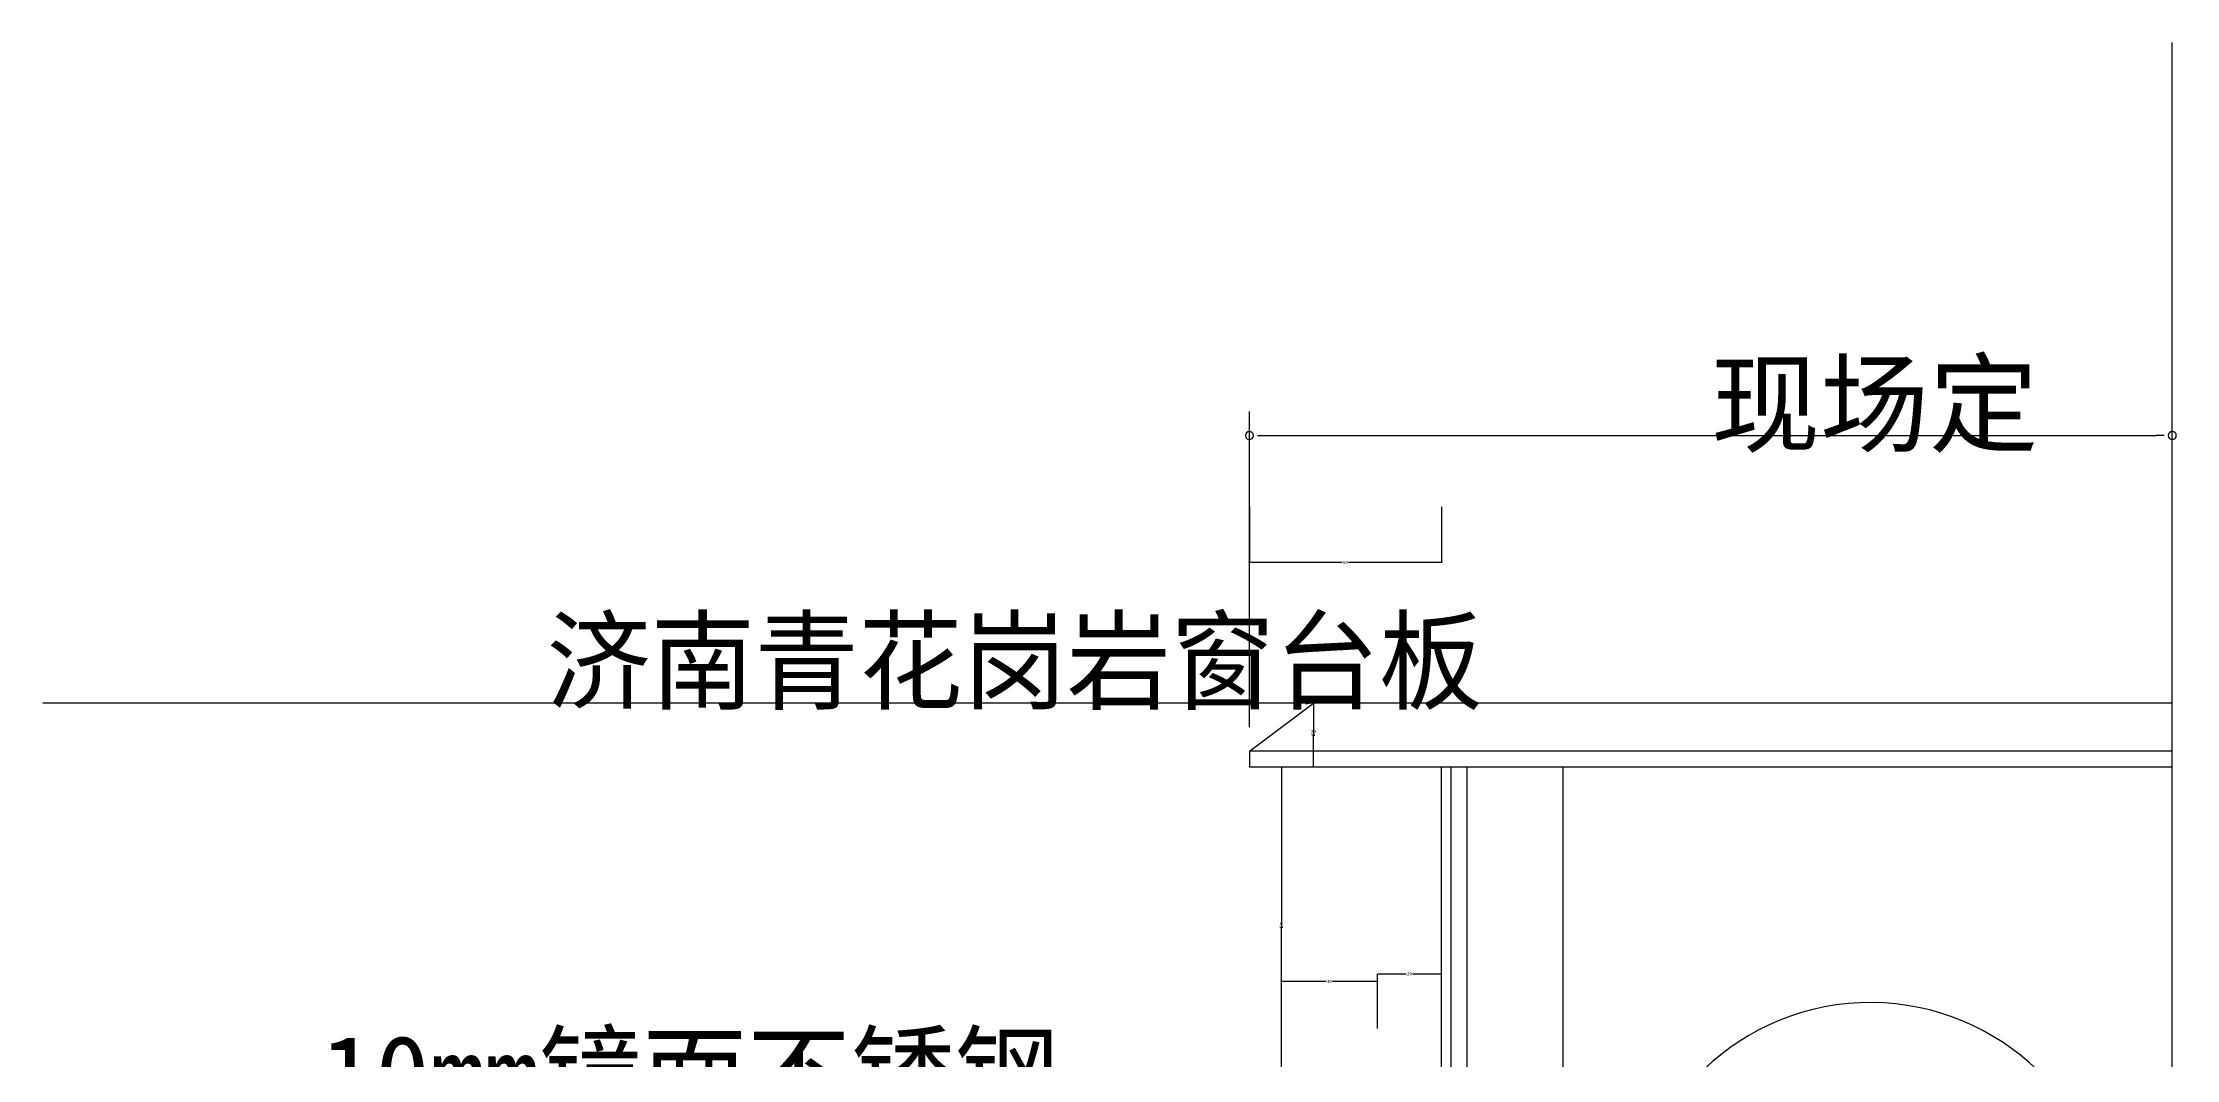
# Model space of a CAD drawing. Header units: metres. Extents: x 277038 to 277981, y -2099 to -699.
# Drawn here: x 277182 to 277849, y -1017 to -699 of the extents above; entities that cross this region are included whole.
import ezdxf

# ---------------------------------------------------------------- set-up
doc = ezdxf.new("R2010")
doc.units = ezdxf.units.M
for name, color, linetype in [('17', 1, 'Continuous'), ('3', 2, 'Continuous'), ('7', 7, 'Continuous')]:
    doc.layers.add(name, color=color, linetype=linetype)
doc.dimstyles.get("Standard").update_dxf_attribs({"dimtxt": 2.5, "dimasz": 2.5, "dimexe": 1.25, "dimexo": 0.625, "dimtad": 1, "dimcen": 2.5, "dimazin": 3, "dimtfac": 1, "dimtmove": 0, "dimatfit": 3})

# ---------------------------------------------------------------- blocks, each defined once
blk = doc.blocks.new('_DOT')
at = {"color": 0, "linetype": 'ByBlock'}
blk.add_line((-0.5, 0), (-1, 0), dxfattribs=at)
blk.add_lwpolyline([(-0.25, 0, 1), (0.25, 0, 1)], format="xyb", close=True, dxfattribs=at)
blk = doc.blocks.new('_CLOSEDFILLED')
at = {"color": 0, "linetype": 'BYBLOCK'}
blk.add_solid([(-1, 0.2), (0, 0), (-1, -0.2)], dxfattribs=at)
blk = doc.blocks.new('*D6')
for p, q in [((277559.13, -844.11), (277559.13, -861.45)), ((277619.13, -844.11), (277619.13, -861.45)), ((277588.13, -861.45), (277558.88, -861.45)), ((277619.38, -861.45), (277590.13, -861.45))]:
    blk.add_line(p, q)
at = {"layer": 'Defpoints'}
for p in [(277559.13, -844.11), (277619.13, -844.11), (277619.13, -861.45)]:
    blk.add_point(p, dxfattribs=at)
at = {"layer": '7', "xscale": 0.25, "yscale": 0.25}
blk.add_blockref('_CLOSEDFILLED', (277559.13, -861.45), dxfattribs=at)
at = {"layer": '7', "xscale": 0.25, "yscale": 0.25, "rotation": 180}
blk.add_blockref('_CLOSEDFILLED', (277619.13, -861.45), dxfattribs=at)
at = {"layer": '7', "insert": (277589.13, -861.45), "char_height": 1, "attachment_point": 5}
blk.add_mtext('60', dxfattribs=at)
blk = doc.blocks.new('*D7')
for p, q in [((277583.13, -992.4), (277568.88, -992.4)), ((277569.13, -1025.45), (277569.13, -992.4)), ((277599.38, -992.4), (277585.13, -992.4)), ((277599.13, -1007.11), (277599.13, -992.4))]:
    blk.add_line(p, q)
at = {"layer": 'Defpoints'}
for p in [(277599.13, -992.4), (277599.13, -1007.11), (277569.13, -1025.45)]:
    blk.add_point(p, dxfattribs=at)
at = {"layer": '7', "xscale": 0.25, "yscale": 0.25}
blk.add_blockref('_CLOSEDFILLED', (277569.13, -992.4), dxfattribs=at)
at = {"layer": '7', "xscale": 0.25, "yscale": 0.25, "rotation": 180}
blk.add_blockref('_CLOSEDFILLED', (277599.13, -992.4), dxfattribs=at)
at = {"layer": '7', "insert": (277584.13, -992.4), "char_height": 1, "attachment_point": 5}
blk.add_mtext('30', dxfattribs=at)
blk = doc.blocks.new('*D8')
for p, q in [((277599.13, -1007.11), (277599.13, -990.01)), ((277599.38, -990.01), (277608.13, -990.01)), ((277610.13, -990.01), (277618.88, -990.01)), ((277619.13, -1007.11), (277619.13, -990.01))]:
    blk.add_line(p, q)
at = {"layer": 'Defpoints'}
for p in [(277599.13, -990.01), (277599.13, -1007.11), (277619.13, -1007.11)]:
    blk.add_point(p, dxfattribs=at)
at = {"layer": '7', "xscale": 0.25, "yscale": 0.25, "rotation": 180}
blk.add_blockref('_CLOSEDFILLED', (277599.13, -990.01), dxfattribs=at)
at = {"layer": '7', "xscale": 0.25, "yscale": 0.25}
blk.add_blockref('_CLOSEDFILLED', (277619.13, -990.01), dxfattribs=at)
at = {"layer": '7', "insert": (277609.13, -990.01), "char_height": 1, "attachment_point": 5}
blk.add_mtext('20', dxfattribs=at)
blk = doc.blocks.new('*D9')
for p, q in [((277569.13, -925.45), (277569.13, -975.45)), ((277568.88, -975.45), (277568.63, -975.45)), ((277569.13, -1025.45), (277569.13, -975.45)), ((277569.13, -975.45), (277569.13, -975.45)), ((277569.38, -975.45), (277569.63, -975.45))]:
    blk.add_line(p, q)
at = {"layer": 'Defpoints'}
for p in [(277569.13, -925.45), (277569.13, -975.45), (277569.13, -1025.45)]:
    blk.add_point(p, dxfattribs=at)
at = {"layer": '7', "xscale": 0.25, "yscale": 0.25}
blk.add_blockref('_CLOSEDFILLED', (277569.13, -975.45), dxfattribs=at)
at = {"layer": '7', "xscale": 0.25, "yscale": 0.25, "rotation": 180}
blk.add_blockref('_CLOSEDFILLED', (277569.13, -975.45), dxfattribs=at)
at = {"layer": '7', "insert": (277569.13, -974.325), "char_height": 1, "attachment_point": 5}
blk.add_mtext('0', dxfattribs=at)
blk = doc.blocks.new('*D13')
for p, q in [((277579.13, -905.45), (277579.13, -915.45)), ((277578.88, -915.45), (277578.63, -915.45)), ((277579.13, -925.45), (277579.13, -915.45)), ((277579.13, -915.45), (277579.13, -915.45)), ((277579.38, -915.45), (277579.63, -915.45))]:
    blk.add_line(p, q)
at = {"layer": 'Defpoints'}
for p in [(277579.13, -905.45), (277579.13, -915.45), (277579.13, -925.45)]:
    blk.add_point(p, dxfattribs=at)
at = {"layer": '7', "xscale": 0.25, "yscale": 0.25}
blk.add_blockref('_CLOSEDFILLED', (277579.13, -915.45), dxfattribs=at)
at = {"layer": '7', "xscale": 0.25, "yscale": 0.25, "rotation": 180}
blk.add_blockref('_CLOSEDFILLED', (277579.13, -915.45), dxfattribs=at)
at = {"layer": '7', "insert": (277579.13, -914.325), "char_height": 1, "attachment_point": 5}
blk.add_mtext('20', dxfattribs=at)

msp = doc.modelspace()

# ---------------------------------------------------------------- linework, layer by layer
for p, q in [((277559.13, -912.95), (277559.13, -814.3)), ((277847.46, -912.95), (277847.46, -814.3)), ((277564.13, -821.8), (277842.46, -821.8))]:
    msp.add_line(p, q)
at = {"layer": '17'}
for p, q in [((277559.13, -920.45), (277579.13, -905.45)), ((277847.46, -905.45), (277579.13, -905.45)), ((277559.13, -920.45), (277559.13, -925.45)), ((277847.46, -920.45), (277559.13, -920.45)), ((277847.46, -925.45), (277559.13, -925.45)), ((277619.13, -1096.21), (277619.13, -925.45)), ((277622.13, -1096.21), (277622.13, -925.45)), ((277627.13, -1096.21), (277627.13, -925.45)), ((277657.13, -1805.45), (277657.13, -925.45))]:
    msp.add_line(p, q, dxfattribs=at)
msp.add_arc((277753.13, -1074.01), 75, 7.32, 183.26, dxfattribs=at)
at = {"layer": '3'}
msp.add_line((277847.46, -1805.45), (277847.46, -699.01), dxfattribs=at)

# ---------------------------------------------------------------- block references
at = {"xscale": 5, "yscale": 5, "zscale": 5, "rotation": 180}
msp.add_blockref('_DOT', (277559.13, -821.8), dxfattribs=at)
at = {"xscale": 5, "yscale": 5, "zscale": 5}
msp.add_blockref('_DOT', (277847.46, -821.8), dxfattribs=at)

# ---------------------------------------------------------------- texts
at = {"char_height": 25, "attachment_point": 1}
for s, insert in [('\\A1;\\f幼圆|b0|i0|c134|p49;现场定', (277703.29, -799.37)), ('济南青花岗岩窗台板', (277339.59, -879.77)), ('10mm镜面不锈钢', (277269.08, -1009.32))]:
    msp.add_mtext(s, dxfattribs=dict(at, insert=insert))

# ---------------------------------------------------------------- dimensions: what is measured, and where the dimension line sits
at = {"layer": '7'}
for base, p1, p2, text, picture, middle in [((277619.13, -861.45), (277619.13, -844.11), (277559.13, -844.11), '60', '*D6', (277589.13, -861.45)), ((277579.13, -915.45), (277579.13, -905.45), (277579.13, -925.45), '20', '*D13', (277579.13, -914.325)), ((277599.13, -992.4), (277599.13, -1007.11), (277569.13, -1025.45), '30', '*D7', (277584.13, -992.4)), ((277599.13, -990.01), (277599.13, -1007.11), (277619.13, -1007.11), '20', '*D8', (277609.13, -990.01))]:
    dim = msp.add_linear_dim(base=base, p1=p1, p2=p2, text=text, dimstyle='Standard', dxfattribs=at)
    dim.commit()
    dim.dimension.update_dxf_attribs({"geometry": picture, "text_midpoint": middle})
dim = msp.add_linear_dim(base=(277569.13, -975.45), p1=(277569.13, -1025.45), p2=(277569.13, -925.45), dimstyle='Standard', dxfattribs=at)
dim.commit()
dim.dimension.update_dxf_attribs({"geometry": '*D9', "text_midpoint": (277569.13, -974.325)})

# ---------------------------------------------------------------- leaders
msp.add_leader([(277579.13, -905.45), (277182.17, -905.45)], dimstyle='Standard', dxfattribs=at)

doc.saveas('drawing.dxf')
